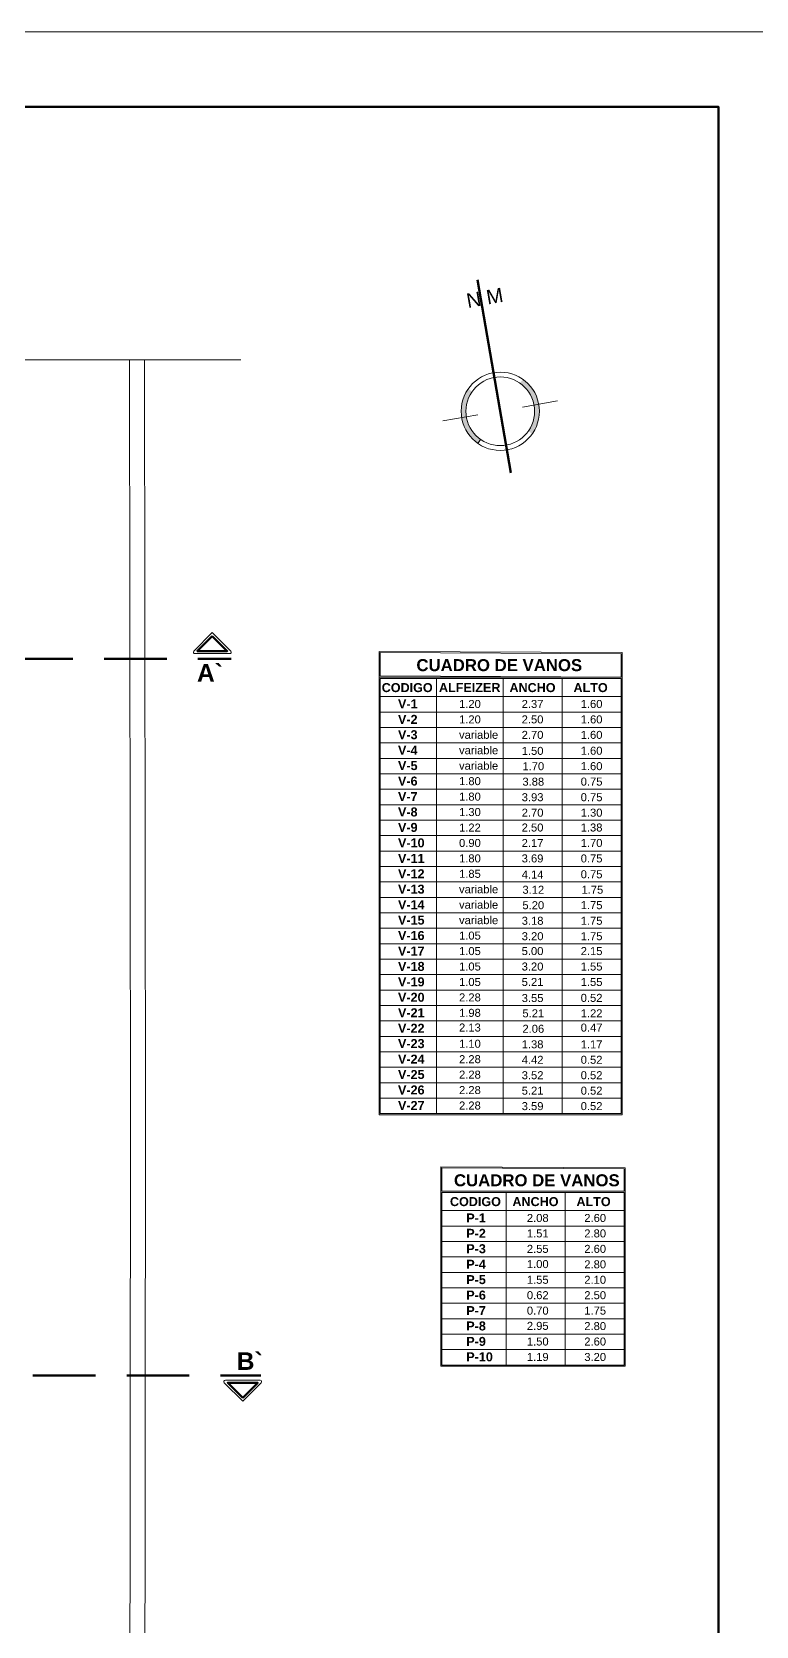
# Model space of a CAD drawing. Header units: inches. Extents: x 140 to 978, y -82 to 38.
# Drawn here: x 656.66 to 671.15, y -0.23 to 31.65 of the extents above; entities that cross this region are included whole.
import ezdxf

# ---------------------------------------------------------------- set-up
doc = ezdxf.new("R2010")
doc.units = ezdxf.units.IN
doc.header["$MEASUREMENT"] = 0
doc.linetypes.add('DASHED', pattern=[0.75, 0.5, -0.25])
for name, color, linetype, lineweight in [('UNSAAC CUBIERTAS', 22, 'Continuous', 0), ('UNSAAC- ROTULO', 7, 'Continuous', 60), ('UNSAAC-CORTE ESTRUCTURA', 7, 'Continuous', 70), ('UNSAAC-LINEA DE CORTE', 7, 'Continuous', 70), ('UNSAAC-PISOS', 253, 'Continuous', 0), ('UNSAAC-TEXTOS', 250, 'Continuous', 0), ('UNSAAC-TEXTOS ROTULO', 7, 'Continuous', 15)]:
    doc.layers.add(name, color=color, linetype=linetype, lineweight=lineweight)
doc.styles.add('Estilo_Generado_1', font='arial.ttf')
doc.styles.add('Estilo_Generado_3', font='')
doc.styles.get("Standard").update_dxf_attribs({"font": 'arial.ttf'})
doc.styles.get('Estilo_Generado_3').set_extended_font_data('Arial', bold=True)

msp = doc.modelspace()

# ---------------------------------------------------------------- hatches: boundary and pattern name
at = {"layer": 'UNSAAC-TEXTOS ROTULO', "lineweight": 9}
h = msp.add_hatch(color=0, dxfattribs=at)
h.paths.add_polyline_path([(666.704, 24.181), (666.798, 24.197, 0.198912), (666.477, 24.703), (666.422, 24.625, -0.198912)], flags=17)
h.paths.add_polyline_path([(666.798, 24.197), (666.704, 24.181, -0.198912), (666.589, 23.667), (666.667, 23.612, 0.198912)], flags=17)
h.paths.add_polyline_path([(665.464, 24.458), (665.386, 24.513, 0.198912), (665.255, 23.928), (665.35, 23.944, -0.198912)])
h.paths.add_polyline_path([(665.35, 23.944), (665.255, 23.928, 0.198912), (665.576, 23.422), (665.631, 23.5, -0.198912)], flags=17)

# ---------------------------------------------------------------- linework, layer by layer
at = {"layer": 'UNSAAC CUBIERTAS', "ltscale": 1.75}
for points in [[(660.634, 19.267), (660.265, 19.637), (659.895, 19.267, 0.668179), (659.917, 19.216), (660.613, 19.216, 0.668179)], [(661.245, 4.632), (660.875, 4.263), (660.506, 4.632, -0.668179), (660.527, 4.684), (661.224, 4.684, -0.668179)]]:
    msp.add_lwpolyline(points, format="xyb", close=True, dxfattribs=at)
at = {"layer": 'UNSAAC- ROTULO', "color": 5, "lineweight": 0, "flags": 128}
msp.add_lwpolyline([(595.395, 31.651), (671.895, 31.651), (671.895, -22.349), (595.395, -22.349)], close=True, dxfattribs=at)
at = {"layer": 'UNSAAC- ROTULO'}
msp.add_lwpolyline([(596.895, 30.151), (670.395, 30.151), (670.395, -20.849), (596.895, -20.849)], close=True, dxfattribs=at)
at = {"layer": 'UNSAAC-CORTE ESTRUCTURA', "ltscale": 2.5}
for points in [[(660.265, 19.566), (659.965, 19.266), (660.565, 19.266)], [(660.875, 4.334), (660.575, 4.634), (661.175, 4.634)]]:
    msp.add_lwpolyline(points, close=True, dxfattribs=at)
at = {"layer": 'UNSAAC-LINEA DE CORTE', "linetype": 'DASHED', "ltscale": 2.5}
for p, q in [((607.479, 19.113), (660.642, 19.113)), ((607.929, 4.777), (661.236, 4.777))]:
    msp.add_line(p, q, dxfattribs=at)
at = {"layer": 'UNSAAC-PISOS', "ltscale": 2.5}
msp.add_lwpolyline([(649.178, 25.09), (655.284, 25.09), (655.358, 25.563), (655.358, 24.577), (655.458, 25.09), (660.835, 25.09)], dxfattribs=at)
at = {"layer": 'UNSAAC-PISOS'}
for points in [[(658.612, 25.09), (658.631, 9.972), (658.6, -16.03)], [(658.912, 25.09), (658.931, 9.972), (658.9, -16.03)]]:
    msp.add_lwpolyline(points, dxfattribs=at)
at = {"layer": 'UNSAAC-TEXTOS', "linetype": 'Continuous'}
for p, q in [((663.605, 19.261), (668.464, 19.237)), ((663.605, 16.792), (663.605, 19.261)), ((663.626, 18.77), (663.626, 19.237)), ((663.626, 19.237), (668.444, 19.213)), ((668.444, 18.746), (668.444, 19.213)), ((668.464, 9.996), (668.464, 19.237)), ((668.444, 18.746), (663.605, 18.746)), ((663.605, 9.996), (663.605, 18.722)), ((663.626, 18.77), (668.444, 18.746)), ((663.626, 18.722), (668.444, 18.722)), ((663.626, 10.017), (663.626, 18.722)), ((664.754, 15.886), (664.754, 18.722)), ((666.083, 15.886), (666.083, 18.722)), ((667.263, 15.886), (667.263, 18.722)), ((668.444, 10.017), (668.444, 18.722)), ((668.444, 18.357), (663.626, 18.357)), ((668.444, 18.048), (663.626, 18.048)), ((668.444, 17.739), (663.626, 17.739)), ((668.444, 17.43), (663.626, 17.43)), ((668.444, 17.43), (663.626, 17.43)), ((668.444, 17.43), (663.626, 17.43)), ((668.444, 17.121), (663.626, 17.121)), ((668.444, 16.813), (663.626, 16.813)), ((668.444, 16.504), (663.626, 16.504)), ((668.444, 16.195), (663.626, 16.195)), ((664.754, 13.415), (664.754, 16.251)), ((666.083, 13.415), (666.083, 16.251)), ((667.263, 13.415), (667.263, 16.251)), ((668.444, 15.886), (663.626, 15.886)), ((668.444, 15.577), (663.626, 15.577)), ((668.444, 15.268), (663.626, 15.268)), ((668.444, 14.959), (663.626, 14.959)), ((668.444, 14.959), (663.626, 14.959)), ((668.444, 14.959), (663.626, 14.959)), ((668.444, 14.65), (663.626, 14.65)), ((668.444, 14.341), (663.626, 14.341)), ((668.444, 14.033), (663.626, 14.033)), ((668.444, 13.724), (663.626, 13.724)), ((664.754, 10.944), (664.754, 13.78)), ((666.083, 10.944), (666.083, 13.78)), ((667.263, 10.944), (667.263, 13.78)), ((668.444, 13.415), (663.626, 13.415)), ((668.444, 13.106), (663.626, 13.106)), ((664.754, 10.326), (664.754, 13.162)), ((664.754, 10.326), (664.754, 13.162)), ((664.754, 10.326), (664.754, 13.162)), ((666.083, 10.326), (666.083, 13.162)), ((666.083, 10.326), (666.083, 13.162)), ((666.083, 10.326), (666.083, 13.162)), ((667.263, 10.326), (667.263, 13.162)), ((667.263, 10.326), (667.263, 13.162)), ((667.263, 10.326), (667.263, 13.162)), ((668.444, 12.797), (663.626, 12.797)), ((664.754, 10.017), (664.754, 12.853)), ((666.083, 10.017), (666.083, 12.853)), ((667.263, 10.017), (667.263, 12.853)), ((668.444, 12.488), (663.626, 12.488)), ((668.444, 12.488), (663.626, 12.488)), ((668.444, 12.488), (663.626, 12.488)), ((668.444, 12.179), (663.626, 12.179)), ((668.444, 11.87), (663.626, 11.87)), ((668.444, 11.562), (663.626, 11.562)), ((668.444, 11.253), (663.626, 11.253)), ((668.444, 10.944), (663.626, 10.944)), ((668.444, 10.944), (663.626, 10.944)), ((668.444, 10.635), (663.626, 10.635)), ((668.444, 10.326), (663.626, 10.326)), ((668.444, 10.326), (663.626, 10.326)), ((668.444, 10.326), (663.626, 10.326)), ((668.464, 9.996), (663.605, 9.996)), ((668.444, 10.017), (663.626, 10.017)), ((664.835, 4.968), (664.835, 8.956)), ((664.835, 8.956), (668.523, 8.931)), ((664.855, 8.467), (664.855, 8.935)), ((664.855, 8.935), (668.503, 8.911)), ((668.523, 6.512), (668.523, 8.931)), ((668.503, 8.467), (668.503, 8.911)), ((664.855, 8.467), (668.503, 8.467)), ((664.855, 8.442), (668.503, 8.442)), ((664.855, 4.988), (664.855, 8.442)), ((666.142, 6.224), (666.142, 8.442)), ((667.322, 6.224), (667.322, 8.442)), ((668.503, 6.224), (668.503, 8.442)), ((668.503, 6.224), (668.503, 8.442)), ((668.523, 6.2), (668.523, 8.442)), ((666.142, 8.077), (664.855, 8.077)), ((668.503, 8.077), (666.142, 8.077)), ((668.503, 7.768), (664.855, 7.768)), ((668.503, 7.459), (664.855, 7.459)), ((668.503, 7.151), (664.855, 7.151)), ((668.503, 7.151), (664.855, 7.151)), ((666.142, 4.988), (666.142, 7.207)), ((667.322, 4.988), (667.322, 7.207)), ((668.503, 4.988), (668.503, 7.207)), ((668.503, 4.988), (668.503, 7.207)), ((668.523, 5.276), (668.523, 7.23)), ((668.523, 4.968), (668.523, 7.207)), ((668.503, 6.842), (664.855, 6.842)), ((668.503, 6.533), (664.855, 6.533)), ((668.503, 6.533), (664.855, 6.533)), ((668.503, 6.224), (664.855, 6.224)), ((668.503, 6.224), (664.855, 6.224)), ((668.503, 5.915), (664.855, 5.915)), ((668.503, 5.915), (664.855, 5.915)), ((668.503, 5.606), (664.855, 5.606)), ((668.503, 5.297), (664.855, 5.297)), ((668.503, 5.297), (664.855, 5.297)), ((668.523, 4.968), (664.835, 4.968)), ((668.503, 4.988), (664.855, 4.988))]:
    msp.add_line(p, q, dxfattribs=at)
at = {"layer": 'UNSAAC-TEXTOS ROTULO', "lineweight": 100}
msp.add_line((666.241, 22.832), (665.568, 26.692), dxfattribs=at)
at = {"layer": 'UNSAAC-TEXTOS ROTULO'}
for p, q in [((666.473, 24.148), (667.172, 24.27)), ((665.578, 23.992), (664.879, 23.87))]:
    msp.add_line(p, q, dxfattribs=at)
at = {"layer": 'UNSAAC-TEXTOS ROTULO', "color": 0, "lineweight": 9}
msp.add_line((665.576, 23.422), (665.631, 23.5), dxfattribs=at)
for radius in [0.783, 0.687]:
    msp.add_circle((666.027, 24.063), radius, dxfattribs=at)

# ---------------------------------------------------------------- texts
at = {"layer": 'UNSAAC-CORTE ESTRUCTURA', "char_height": 0.35, "width": 0.398, "attachment_point": 3, "rotation": 360}
for s, insert in [('{\\fSwis721 Ex BT|b1|i0|c0|p34;A`}', (660.477, 19.009)), ('{\\fSwis721 Ex BT|b1|i0|c0|p34;B`}', (661.272, 5.242))]:
    msp.add_mtext(s, dxfattribs=dict(at, insert=insert))
at = {"layer": 'UNSAAC-TEXTOS', "linetype": 'Continuous'}
for s, insert, char_height, attachment_point, style in [('{CUADRO DE VANOS}', (666.007, 18.985), 0.24, 5, 'Estilo_Generado_3'), ('CODIGO', (664.165, 18.536), 0.18, 5, 'Estilo_Generado_3'), ('{ALFEIZER}', (665.415, 18.539), 0.18, 5, 'Estilo_Generado_3'), ('{ANCHO}', (666.672, 18.536), 0.18, 5, 'Estilo_Generado_3'), ('{ALTO}', (667.834, 18.536), 0.18, 5, 'Estilo_Generado_3'), ('V-1', (663.981, 18.211), 0.18, 4, 'Estilo_Generado_3'), ('1.20', (665.202, 18.209), 0.16, 4, 'Estilo_Generado_1'), ('2.37', (666.455, 18.209), 0.16, 4, 'Estilo_Generado_1'), ('1.60', (667.636, 18.209), 0.16, 4, 'Estilo_Generado_1'), ('V-2', (663.981, 17.902), 0.18, 4, 'Estilo_Generado_3'), ('1.20', (665.202, 17.9), 0.16, 4, 'Estilo_Generado_1'), ('{\\fArial|b0|i0|c0|p34;2.50}', (666.455, 17.9), 0.16, 4, 'Estilo_Generado_1'), ('1.60', (667.636, 17.9), 0.16, 4, 'Estilo_Generado_1'), ('V-3', (663.981, 17.594), 0.18, 4, 'Estilo_Generado_3'), ('variable', (665.202, 17.592), 0.16, 4, 'Estilo_Generado_1'), ('2.70', (666.455, 17.591), 0.16, 4, 'Estilo_Generado_1'), ('1.60', (667.636, 17.591), 0.16, 4, 'Estilo_Generado_1'), ('V-4', (663.981, 17.285), 0.18, 4, 'Estilo_Generado_3'), ('variable', (665.202, 17.283), 0.16, 4, 'Estilo_Generado_1'), ('1.50', (666.456, 17.271), 0.16, 4, 'Estilo_Generado_1'), ('1.60', (667.636, 17.274), 0.16, 4, 'Estilo_Generado_1'), ('V-5', (663.981, 16.976), 0.18, 4, 'Estilo_Generado_3'), ('variable', (665.202, 16.974), 0.16, 4, 'Estilo_Generado_1'), ('1.70', (666.47, 16.964), 0.16, 4, 'Estilo_Generado_1'), ('1.60', (667.636, 16.965), 0.16, 4, 'Estilo_Generado_1'), ('V-6', (663.981, 16.667), 0.18, 4, 'Estilo_Generado_3'), ('1.80', (665.202, 16.665), 0.16, 4, 'Estilo_Generado_1'), ('3.88', (666.47, 16.655), 0.16, 4, 'Estilo_Generado_1'), ('0.75', (667.636, 16.656), 0.16, 4, 'Estilo_Generado_1'), ('V-7', (663.981, 16.358), 0.18, 4, 'Estilo_Generado_3'), ('1.80', (665.202, 16.356), 0.16, 4, 'Estilo_Generado_1'), ('{\\fArial|b0|i0|c0|p34;3.93}', (666.456, 16.344), 0.16, 4, 'Estilo_Generado_1'), ('0.75', (667.636, 16.344), 0.16, 4, 'Estilo_Generado_1'), ('V-8', (663.981, 16.049), 0.18, 4, 'Estilo_Generado_3'), ('1.30', (665.202, 16.047), 0.16, 4, 'Estilo_Generado_1'), ('2.70', (666.456, 16.035), 0.16, 4, 'Estilo_Generado_1'), ('1.30', (667.636, 16.035), 0.16, 4, 'Estilo_Generado_1'), ('V-9', (663.981, 15.74), 0.18, 4, 'Estilo_Generado_3'), ('1.22', (665.202, 15.738), 0.16, 4, 'Estilo_Generado_1'), ('2.50', (666.455, 15.738), 0.16, 4, 'Estilo_Generado_1'), ('1.38', (667.636, 15.738), 0.16, 4, 'Estilo_Generado_1'), ('V-10', (663.981, 15.431), 0.18, 4, 'Estilo_Generado_3'), ('0.90', (665.202, 15.429), 0.16, 4, 'Estilo_Generado_1'), ('{\\fArial|b0|i0|c0|p34;2.17}', (666.455, 15.429), 0.16, 4, 'Estilo_Generado_1'), ('1.70', (667.636, 15.429), 0.16, 4, 'Estilo_Generado_1'), ('V-11', (663.981, 15.122), 0.18, 4, 'Estilo_Generado_3'), ('1.80', (665.202, 15.12), 0.16, 4, 'Estilo_Generado_1'), ('3.69', (666.455, 15.12), 0.16, 4, 'Estilo_Generado_1'), ('0.75', (667.636, 15.12), 0.16, 4, 'Estilo_Generado_1'), ('V-12', (663.981, 14.814), 0.18, 4, 'Estilo_Generado_3'), ('1.85', (665.202, 14.812), 0.16, 4, 'Estilo_Generado_1'), ('4.14', (666.456, 14.799), 0.16, 4, 'Estilo_Generado_1'), ('0.75', (667.636, 14.803), 0.16, 4, 'Estilo_Generado_1'), ('V-13', (663.981, 14.505), 0.18, 4, 'Estilo_Generado_3'), ('variable', (665.202, 14.503), 0.16, 4, 'Estilo_Generado_1'), ('3.12', (666.47, 14.493), 0.16, 4, 'Estilo_Generado_1'), ('1.75', (667.652, 14.494), 0.16, 4, 'Estilo_Generado_1'), ('V-14', (663.981, 14.196), 0.18, 4, 'Estilo_Generado_3'), ('variable', (665.202, 14.194), 0.16, 4, 'Estilo_Generado_1'), ('5.20', (666.47, 14.184), 0.16, 4, 'Estilo_Generado_1'), ('1.75', (667.636, 14.185), 0.16, 4, 'Estilo_Generado_1'), ('V-15', (663.981, 13.887), 0.18, 4, 'Estilo_Generado_3'), ('variable', (665.202, 13.885), 0.16, 4, 'Estilo_Generado_1'), ('{\\fArial|b0|i0|c0|p34;3.18}', (666.456, 13.873), 0.16, 4, 'Estilo_Generado_1'), ('1.75', (667.636, 13.873), 0.16, 4, 'Estilo_Generado_1'), ('V-16', (663.981, 13.578), 0.18, 4, 'Estilo_Generado_3'), ('1.05', (665.202, 13.576), 0.16, 4, 'Estilo_Generado_1'), ('3.20', (666.456, 13.564), 0.16, 4, 'Estilo_Generado_1'), ('1.75', (667.636, 13.564), 0.16, 4, 'Estilo_Generado_1'), ('V-17', (663.981, 13.269), 0.18, 4, 'Estilo_Generado_3'), ('1.05', (665.202, 13.267), 0.16, 4, 'Estilo_Generado_1'), ('5.00', (666.455, 13.267), 0.16, 4, 'Estilo_Generado_1'), ('2.15', (667.636, 13.267), 0.16, 4, 'Estilo_Generado_1'), ('V-18', (663.981, 12.96), 0.18, 4, 'Estilo_Generado_3'), ('1.05', (665.202, 12.958), 0.16, 4, 'Estilo_Generado_1'), ('{\\fArial|b0|i0|c0|p34;3.20}', (666.455, 12.958), 0.16, 4, 'Estilo_Generado_1'), ('1.55', (667.636, 12.958), 0.16, 4, 'Estilo_Generado_1'), ('V-19', (663.981, 12.651), 0.18, 4, 'Estilo_Generado_3'), ('V-20', (663.981, 12.342), 0.18, 4, 'Estilo_Generado_3'), ('1.05', (665.202, 12.649), 0.16, 4, 'Estilo_Generado_1'), ('5.21', (666.455, 12.649), 0.16, 4, 'Estilo_Generado_1'), ('1.55', (667.636, 12.649), 0.16, 4, 'Estilo_Generado_1'), ('V-21', (663.981, 12.034), 0.18, 4, 'Estilo_Generado_3'), ('2.28', (665.202, 12.34), 0.16, 4, 'Estilo_Generado_1'), ('3.55', (666.456, 12.328), 0.16, 4, 'Estilo_Generado_1'), ('0.52', (667.636, 12.331), 0.16, 4, 'Estilo_Generado_1'), ('V-22', (663.981, 11.725), 0.18, 4, 'Estilo_Generado_3'), ('2.13', (665.202, 11.738), 0.16, 4, 'Estilo_Generado_1'), ('1.98', (665.202, 12.032), 0.16, 4, 'Estilo_Generado_1'), ('5.21', (666.47, 12.022), 0.16, 4, 'Estilo_Generado_1'), ('0.47', (667.636, 11.736), 0.16, 4, 'Estilo_Generado_1'), ('1.22', (667.636, 12.023), 0.16, 4, 'Estilo_Generado_1'), ('V-23', (663.981, 11.416), 0.18, 4, 'Estilo_Generado_3'), ('1.10', (665.202, 11.414), 0.16, 4, 'Estilo_Generado_1'), ('{\\fArial|b0|i0|c0|p34;1.38}', (666.456, 11.402), 0.16, 4, 'Estilo_Generado_1'), ('2.06', (666.47, 11.713), 0.16, 4, 'Estilo_Generado_1'), ('1.17', (667.636, 11.402), 0.16, 4, 'Estilo_Generado_1'), ('V-24', (663.981, 11.107), 0.18, 4, 'Estilo_Generado_3'), ('2.28', (665.202, 11.105), 0.16, 4, 'Estilo_Generado_1'), ('4.42', (666.456, 11.093), 0.16, 4, 'Estilo_Generado_1'), ('0.52', (667.636, 11.093), 0.16, 4, 'Estilo_Generado_1'), ('V-25', (663.981, 10.798), 0.18, 4, 'Estilo_Generado_3'), ('2.28', (665.202, 10.796), 0.16, 4, 'Estilo_Generado_1'), ('{\\fArial|b0|i0|c0|p34;3.52}', (666.456, 10.784), 0.16, 4, 'Estilo_Generado_1'), ('0.52', (667.636, 10.784), 0.16, 4, 'Estilo_Generado_1'), ('V-26', (663.981, 10.489), 0.18, 4, 'Estilo_Generado_3'), ('V-', (663.981, 10.489), 0.18, 4, 'Estilo_Generado_3'), ('2.28', (665.202, 10.487), 0.16, 4, 'Estilo_Generado_1'), ('{\\fArial|b0|i0|c0|p34;5.21}', (666.456, 10.475), 0.16, 4, 'Estilo_Generado_1'), ('0.52', (667.636, 10.475), 0.16, 4, 'Estilo_Generado_1'), ('V-27', (663.981, 10.18), 0.18, 4, 'Estilo_Generado_3'), ('2.28', (665.202, 10.178), 0.16, 4, 'Estilo_Generado_1'), ('{\\fArial|b0|i0|c0|p34;3.59}', (666.456, 10.166), 0.16, 4, 'Estilo_Generado_1'), ('0.52', (667.636, 10.166), 0.16, 4, 'Estilo_Generado_1'), ('{CUADRO DE VANOS}', (666.758, 8.682), 0.24, 5, 'Estilo_Generado_3'), ('{CODIGO}', (665.53, 8.256), 0.18, 5, 'Estilo_Generado_3'), ('{ANCHO}', (666.731, 8.256), 0.18, 5, 'Estilo_Generado_3'), ('{ALTO}', (667.893, 8.256), 0.18, 5, 'Estilo_Generado_3'), ('P-1', (665.347, 7.931), 0.18, 4, 'Estilo_Generado_3'), ('2.08', (666.559, 7.929), 0.16, 4, 'Estilo_Generado_1'), ('2.60', (667.708, 7.929), 0.16, 4, 'Estilo_Generado_1'), ('P-2', (665.347, 7.623), 0.18, 4, 'Estilo_Generado_3'), ('1.51', (666.559, 7.62), 0.16, 4, 'Estilo_Generado_1'), ('2.80', (667.708, 7.62), 0.16, 4, 'Estilo_Generado_1'), ('P-{\\fArial|b1|i0|c0|p34;3}', (665.347, 7.314), 0.18, 4, 'Estilo_Generado_3'), ('2.55', (666.559, 7.311), 0.16, 4, 'Estilo_Generado_1'), ('{\\fArial|b0|i0|c0|p34;2}.60', (667.708, 7.311), 0.16, 4, 'Estilo_Generado_1'), ('P-{\\fArial|b1|i0|c0|p34;4}', (665.347, 7.005), 0.18, 4, 'Estilo_Generado_3'), ('1.00', (666.559, 7.007), 0.16, 4, 'Estilo_Generado_1'), ('2.80', (667.708, 7.002), 0.16, 4, 'Estilo_Generado_1'), ('P-{\\fArial|b1|i0|c0|p34;5}', (665.347, 6.696), 0.18, 4, 'Estilo_Generado_3'), ('1.55', (666.559, 6.693), 0.16, 4, 'Estilo_Generado_1'), ('{\\fArial|b0|i0|c0|p34;2.10}', (667.708, 6.693), 0.16, 4, 'Estilo_Generado_1'), ('P-{\\fArial|b1|i0|c0|p34;6}', (665.347, 6.387), 0.18, 4, 'Estilo_Generado_3'), ('0.62', (666.559, 6.385), 0.16, 4, 'Estilo_Generado_1'), ('2.50', (667.708, 6.385), 0.16, 4, 'Estilo_Generado_1'), ('P-{\\fArial|b1|i0|c0|p34;7}', (665.347, 6.078), 0.18, 4, 'Estilo_Generado_3'), ('0.70', (666.559, 6.076), 0.16, 4, 'Estilo_Generado_1'), ('{\\fArial|b0|i0|c0|p34;1.75}', (667.708, 6.076), 0.16, 4, 'Estilo_Generado_1'), ('P-{\\fArial|b1|i0|c0|p34;8}', (665.347, 5.769), 0.18, 4, 'Estilo_Generado_3'), ('2.95', (666.559, 5.771), 0.16, 4, 'Estilo_Generado_1'), ('2.80', (667.708, 5.767), 0.16, 4, 'Estilo_Generado_1'), ('P-{\\fArial|b1|i0|c0|p34;9}', (665.347, 5.46), 0.18, 4, 'Estilo_Generado_3'), ('1.50', (666.559, 5.458), 0.16, 4, 'Estilo_Generado_1'), ('{\\fArial|b0|i0|c0|p34;2.60}', (667.708, 5.458), 0.16, 4, 'Estilo_Generado_1'), ('P-{\\fArial|b1|i0|c0|p34;10}', (665.347, 5.152), 0.18, 4, 'Estilo_Generado_3'), ('1.19', (666.559, 5.149), 0.16, 4, 'Estilo_Generado_1'), ('3.20', (667.708, 5.149), 0.16, 4, 'Estilo_Generado_1')]:
    msp.add_mtext(s, dxfattribs=dict(at, insert=insert, char_height=char_height, attachment_point=attachment_point, style=style))
at = {"layer": 'UNSAAC-TEXTOS ROTULO', "insert": (666.055, 26.539), "char_height": 0.28804, "width": 1.19201, "attachment_point": 3, "rotation": 9.8928}
msp.add_mtext('{\\fSwis721 Ex BT|b0|i0|c0|p34;N M}', dxfattribs=at)

doc.saveas('drawing.dxf')
